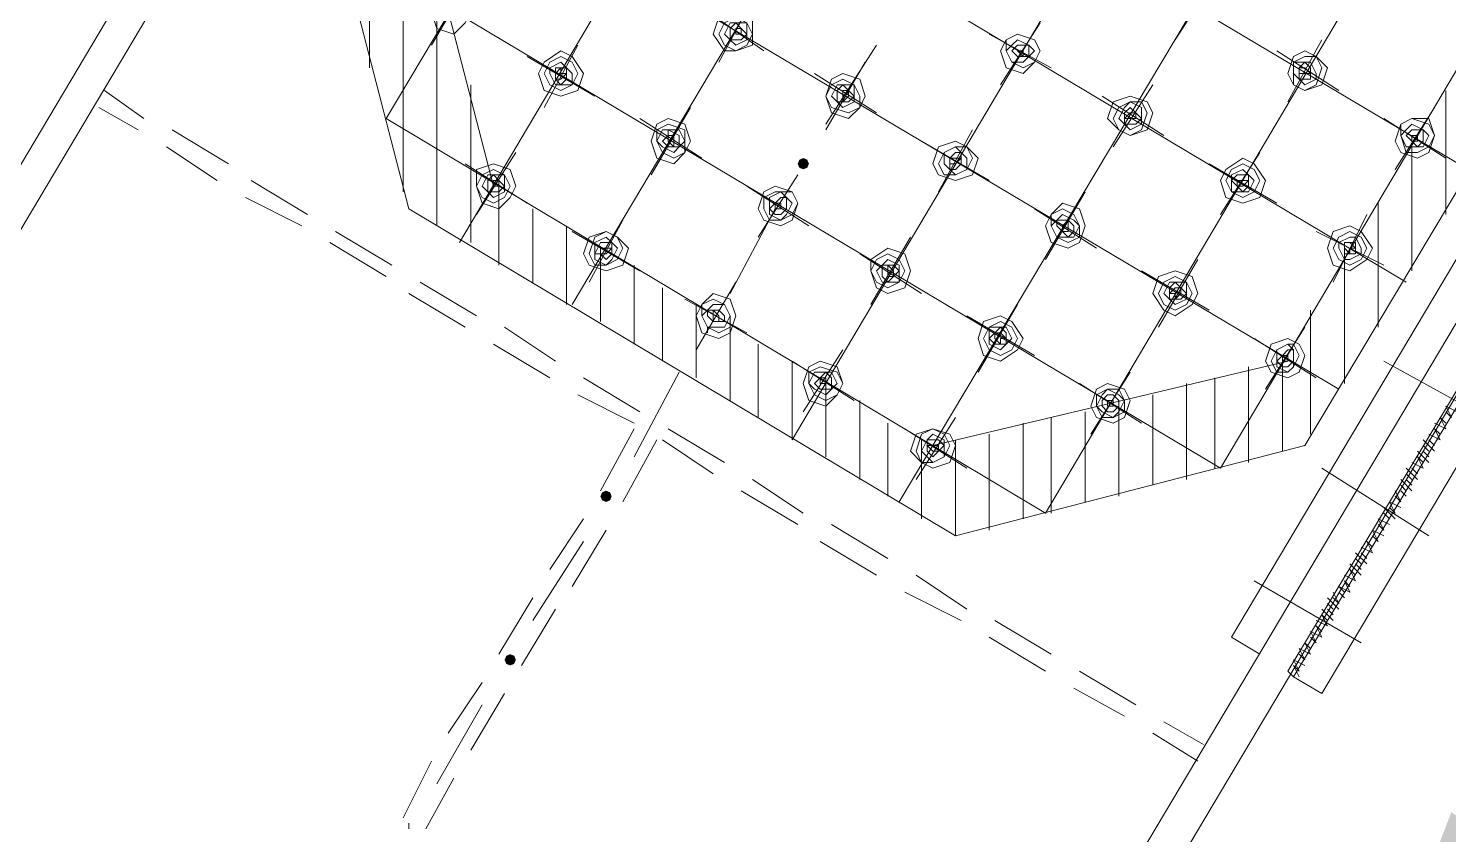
# Model space of a CAD drawing. Header units: millimetres. Extents: x 6 to 291, y 4 to 206.
# Drawn here: x 189.76 to 200.43, y 134.11 to 140.17 of the extents above; entities that cross this region are included whole.
import ezdxf

# ---------------------------------------------------------------- set-up
doc = ezdxf.new("R2010")
doc.units = ezdxf.units.MM
doc.layers.add('C00-00-00', color=7, linetype='Continuous')

msp = doc.modelspace()

# ---------------------------------------------------------------- hatches: boundary and pattern name
at = {"layer": 'C00-00-00'}
h = msp.add_hatch(color=256, dxfattribs=at)
h.dxf.hatch_style = 2
h.paths.add_polyline_path([(195.580003, 139.192004), (195.550105, 139.179568), (195.53767, 139.14967), (195.550105, 139.119772), (195.580003, 139.107337), (195.609901, 139.119772), (195.622337, 139.14967), (195.609901, 139.179568)])
h = msp.add_hatch(color=256, dxfattribs=at)
h.dxf.hatch_style = 2
h.paths.add_polyline_path([(195.580003, 139.192004), (195.550105, 139.179568), (195.53767, 139.14967), (195.550105, 139.119772), (195.580003, 139.107337), (195.609901, 139.119772), (195.622337, 139.14967), (195.609901, 139.179568)])
h = msp.add_hatch(color=256, dxfattribs=at)
h.dxf.hatch_style = 2
h.paths.add_polyline_path([(194.098327, 136.694336), (194.068429, 136.681901), (194.055994, 136.652003), (194.068429, 136.622105), (194.098327, 136.609669), (194.128225, 136.622105), (194.14066, 136.652003), (194.128225, 136.681901)])
h = msp.add_hatch(color=256, dxfattribs=at)
h.dxf.hatch_style = 2
h.paths.add_polyline_path([(194.098327, 136.694336), (194.068429, 136.681901), (194.055994, 136.652003), (194.068429, 136.622105), (194.098327, 136.609669), (194.128225, 136.622105), (194.14066, 136.652003), (194.128225, 136.681901)])
h = msp.add_hatch(color=256, dxfattribs=at)
h.dxf.hatch_style = 2
h.paths.add_polyline_path([(193.378668, 135.466666), (193.34877, 135.45423), (193.336335, 135.424332), (193.34877, 135.394434), (193.378668, 135.381999), (193.408566, 135.394434), (193.421001, 135.424332), (193.408566, 135.45423)])
h = msp.add_hatch(color=256, dxfattribs=at)
h.dxf.hatch_style = 2
h.paths.add_polyline_path([(193.378668, 135.466666), (193.34877, 135.45423), (193.336335, 135.424332), (193.34877, 135.394434), (193.378668, 135.381999), (193.408566, 135.394434), (193.421001, 135.424332), (193.408566, 135.45423)])
h = msp.add_hatch(color=256, dxfattribs=at)
h.dxf.hatch_style = 2
h.paths.add_polyline_path([(200.448327, 134.281338), (200.617664, 134.154336), (200.236663, 133.731001)])

# ---------------------------------------------------------------- linework, layer by layer
at = {"layer": 'C00-00-00', "lineweight": 15}
for points in [[(198.458671, 149.56367), (192.447329, 139.488336)], [(199.474662, 149.479002), (192.997667, 138.557006)], [(200.321332, 148.971002), (193.844337, 138.091337)], [(201.972329, 147.997337), (195.495335, 137.075338)], [(202.818999, 147.531668), (196.299662, 136.609669)], [(203.369337, 146.600338), (197.400338, 136.525)], [(203.707996, 145.288003), (198.712661, 136.863666)], [(200.575338, 139.107336), (193.167004, 143.510002)], [(200.109669, 138.260666), (192.658993, 142.705671)], [(199.601673, 137.456338), (192.19334, 141.859001)], [(198.712661, 136.863666), (192.108671, 140.800668)], [(197.400338, 136.525), (192.447329, 139.488336)]]:
    msp.add_lwpolyline(points, dxfattribs=at)
at = {"layer": 'C00-00-00', "lineweight": 5}
for points in [[(194.225338, 146.261667), (145.584331, 64.473665)], [(204.89334, 145.838336), (198.797329, 135.593669)], [(193.505663, 145.542004), (145.372667, 64.600675)], [(205.570672, 145.415001), (199.474662, 135.170334)], [(203.877333, 144.61067), (199.347667, 137.033004)], [(192.57434, 138.937999), (192.57434, 142.536338)], [(192.320335, 139.869337), (192.320335, 142.112999)], [(193.251673, 138.980333), (192.57434, 141.605003)], [(192.616667, 138.811004), (191.939334, 141.435666)], [(202.480341, 141.308671), (153.839334, 59.562999)], [(192.82833, 138.684001), (192.82833, 140.715999)], [(193.082336, 140.54667), (192.786004, 140.038666)], [(198.670335, 140.54667), (198.374003, 140.081001)], [(202.226335, 140.335006), (154.09334, 59.436004)], [(195.283671, 139.996332), (194.860328, 140.292672)], [(195.199003, 140.377333), (194.944997, 139.911672)], [(202.226335, 140.335006), (199.220672, 135.339672), (199.262999, 135.297337)], [(199.262999, 135.297337), (202.311004, 140.335006)], [(197.357996, 140.208004), (197.061663, 139.742334)], [(197.442664, 139.869337), (196.976995, 140.123335)], [(199.474662, 140.081001), (199.220672, 139.615339)], [(193.886663, 140.038666), (193.632674, 139.573005)], [(195.74934, 139.446002), (196.130341, 140.038666)], [(195.74934, 139.446002), (196.130341, 140.038666)], [(199.601673, 139.7), (199.136004, 139.996332)], [(194.013674, 139.657666), (193.505663, 139.954006)], [(196.045672, 139.911672), (195.74934, 139.403668)], [(196.130341, 139.530671), (195.664672, 139.827003)], [(190.626995, 139.488336), (190.330663, 139.7)], [(193.082336, 138.557006), (193.082336, 139.742334)], [(198.289334, 139.361333), (197.823665, 139.657666)], [(198.204665, 139.742334), (197.908333, 139.276673)], [(200.406001, 138.768669), (200.406001, 139.7)], [(190.584669, 139.403668), (190.288337, 139.573005)], [(194.733333, 139.573005), (194.437001, 139.065001)], [(200.321332, 139.573005), (200.025, 139.107336)], [(194.818002, 139.192004), (194.352333, 139.488336)], [(200.406001, 139.192004), (199.940331, 139.488336)], [(191.262001, 139.14967), (190.838674, 139.403668)], [(196.85, 139.403668), (196.595994, 138.937999)], [(191.177333, 139.022667), (190.796332, 139.276673)], [(193.420994, 139.234339), (193.124662, 138.768669)], [(196.976995, 139.022667), (196.468999, 139.318999)], [(199.008993, 139.234339), (198.712661, 138.768669)], [(200.151995, 138.345334), (200.151995, 139.276673)], [(193.505663, 138.853338), (193.039994, 139.14967)], [(199.136004, 138.853338), (198.627992, 139.14967)], [(191.854665, 138.768669), (191.431339, 139.022667)], [(195.537661, 139.065001), (195.241329, 138.599332)], [(193.293999, 138.387669), (193.293999, 138.980333)], [(195.622329, 138.684001), (195.15666, 138.980333)], [(197.69667, 138.937999), (197.400338, 138.430003)], [(191.812339, 138.684001), (191.388996, 138.895672)], [(196.723005, 136.355671), (192.616667, 138.811004)], [(193.548005, 138.260666), (193.548005, 138.811004)], [(195.029665, 138.176005), (195.36834, 138.811004)], [(195.029665, 138.176005), (195.36834, 138.811004)], [(197.781339, 138.514672), (197.315669, 138.811004)], [(199.898005, 137.922), (199.898005, 138.853338)], [(193.801995, 138.091337), (193.801995, 138.684001)], [(194.225338, 138.726335), (193.971332, 138.260666)], [(199.813337, 138.768669), (199.559331, 138.260666)], [(192.489672, 138.387669), (192.066329, 138.641666)], [(194.352333, 138.345334), (193.844337, 138.641666)], [(196.384331, 138.599332), (196.087999, 138.091337)], [(199.940331, 138.387669), (199.432336, 138.641666)], [(192.447329, 138.303), (192.024003, 138.557006)], [(194.056001, 137.964334), (194.056001, 138.514672)], [(196.468999, 138.176005), (196.00333, 138.472337)], [(199.643999, 137.498673), (199.643999, 138.472337)], [(194.310006, 137.795005), (194.310006, 138.387669)], [(198.54334, 138.430003), (198.247008, 137.922)], [(193.124662, 138.006668), (192.701335, 138.260666)], [(195.072008, 138.260666), (194.77566, 137.75267)], [(198.627992, 138.049002), (198.119997, 138.345334)], [(193.039994, 137.922), (192.616667, 138.176005)], [(194.52167, 137.668002), (194.52167, 138.21834)], [(195.15666, 137.879665), (194.691007, 138.133671)], [(194.77566, 137.540999), (194.77566, 138.091337)], [(197.188674, 138.091337), (196.892326, 137.583333)], [(199.389994, 137.117672), (199.389994, 138.049002)], [(197.315669, 137.710336), (196.807674, 138.006668)], [(193.717326, 137.668002), (193.336326, 137.922)], [(194.860328, 137.879665), (194.860328, 137.922)], [(194.860328, 137.879665), (194.860328, 137.922)], [(195.029665, 137.37167), (195.029665, 137.922)], [(199.432336, 137.540999), (198.966667, 137.837339)], [(199.347667, 137.922), (199.051335, 137.456338)], [(193.675, 137.540999), (193.251673, 137.795005)], [(195.241329, 137.244667), (195.241329, 137.795005)], [(195.876335, 137.75267), (195.580003, 137.287001)], [(195.961004, 137.37167), (195.495335, 137.668002)], [(195.495335, 137.075338), (195.495335, 137.668002)], [(199.220672, 137.668002), (196.553668, 137.033004)], [(198.92434, 136.906001), (198.92434, 137.625668)], [(199.17833, 136.990669), (199.17833, 137.668002)], [(199.940331, 137.668002), (200.787001, 137.202333)], [(194.352333, 137.287001), (193.929006, 137.540999)], [(194.310006, 136.948335), (194.648665, 137.583333)], [(194.310006, 136.948335), (194.648665, 137.583333)], [(198.035328, 137.583333), (197.738996, 137.117672)], [(198.670335, 136.863666), (198.670335, 137.540999)], [(194.310006, 137.202333), (193.886663, 137.414004)], [(195.74934, 136.948335), (195.74934, 137.498673)], [(198.119997, 137.202333), (197.654328, 137.498673)], [(198.204665, 136.736672), (198.204665, 137.414004)], [(198.458671, 136.779006), (198.458671, 137.498673)], [(196.00333, 136.779006), (196.00333, 137.37167)], [(197.95066, 136.652003), (197.95066, 137.37167)], [(200.490669, 137.287001), (200.406001, 137.329336)], [(200.448327, 137.244667), (200.406001, 137.329336)], [(196.214994, 136.652003), (196.214994, 137.202333)], [(196.723005, 137.244667), (196.426673, 136.779006)], [(197.231001, 136.482666), (197.231001, 137.202333)], [(197.442664, 136.525), (197.442664, 137.244667)], [(197.69667, 136.609669), (197.69667, 137.287001)], [(200.406001, 137.160006), (200.321332, 137.202333)], [(200.406001, 137.202333), (200.363674, 137.244667)], [(200.406001, 137.160006), (200.363674, 137.244667)], [(200.448327, 137.244667), (200.406001, 137.287001)], [(194.310006, 137.160006), (194.056001, 136.694337)], [(194.987339, 136.906001), (194.563996, 137.160006)], [(196.807674, 136.863666), (196.342004, 137.160006)], [(196.976995, 136.398005), (196.976995, 137.117672)], [(200.363674, 137.075338), (200.279006, 137.117672)], [(200.363674, 137.117672), (200.321332, 137.160006)], [(200.363674, 137.075338), (200.321332, 137.160006)], [(194.479328, 137.075338), (194.225338, 136.609669)], [(194.902671, 136.821332), (194.52167, 137.075338)], [(196.468999, 136.482666), (196.468999, 137.075338)], [(196.723005, 136.355671), (196.723005, 137.075338)], [(196.723005, 136.355671), (199.347667, 137.033004)], [(200.279006, 136.906001), (200.194337, 136.990669)], [(200.321332, 136.990669), (200.236663, 137.075338)], [(200.279006, 136.990669), (200.236663, 137.033004)], [(200.279006, 136.948335), (200.236663, 136.990669)], [(200.321332, 137.033004), (200.279006, 137.075338)], [(200.236663, 136.863666), (200.151995, 136.906001)], [(200.236663, 136.906001), (200.194337, 136.948335)], [(200.236663, 136.863666), (200.194337, 136.948335)], [(195.580003, 136.525), (195.199003, 136.779006)], [(199.474662, 136.863666), (200.279006, 136.355671)], [(200.151995, 136.694337), (200.067326, 136.779006)], [(200.194337, 136.779006), (200.109669, 136.863666)], [(200.151995, 136.779006), (200.109669, 136.821332)], [(200.151995, 136.736672), (200.109669, 136.779006)], [(200.194337, 136.821332), (200.151995, 136.863666)], [(195.537661, 136.440339), (195.114334, 136.694337)], [(200.067326, 136.609669), (200.025, 136.694337)], [(200.109669, 136.694337), (200.067326, 136.736672)], [(200.109669, 136.652003), (200.067326, 136.694337)], [(200.025, 136.482666), (199.940331, 136.567334)], [(200.067326, 136.567334), (199.982674, 136.609669)], [(200.025, 136.525), (199.982674, 136.609669)], [(200.025, 136.525), (199.982674, 136.567334)], [(200.067326, 136.609669), (200.025, 136.652003)], [(193.929006, 136.482666), (193.675, 136.101673)], [(199.982674, 136.440339), (199.898005, 136.482666)], [(199.940331, 136.398005), (199.898005, 136.482666)], [(199.982674, 136.482666), (199.940331, 136.525)], [(194.098327, 136.398005), (193.844337, 135.97467)], [(196.214994, 136.186333), (195.791667, 136.440339)], [(199.940331, 136.355671), (199.855663, 136.398005)], [(199.898005, 136.313336), (199.855663, 136.398005)], [(199.898005, 136.313336), (199.855663, 136.355671)], [(199.940331, 136.398005), (199.898005, 136.440339)], [(193.548005, 135.720672), (193.929006, 136.313336)], [(193.548005, 135.720672), (193.929006, 136.313336)], [(196.130341, 136.059339), (195.706998, 136.313336)], [(199.855663, 136.228668), (199.770994, 136.271002)], [(199.855663, 136.271002), (199.813337, 136.313336)], [(199.855663, 136.228668), (199.813337, 136.313336)], [(199.770994, 136.059339), (199.686326, 136.143999)], [(199.813337, 136.143999), (199.728668, 136.228668)], [(199.770994, 136.143999), (199.728668, 136.186333)], [(199.770994, 136.101673), (199.728668, 136.143999)], [(199.770994, 136.101673), (199.728668, 136.143999)], [(199.813337, 136.186333), (199.770994, 136.228668)], [(199.813337, 136.186333), (199.770994, 136.228668)], [(196.807674, 135.805333), (196.426673, 136.059339)], [(198.966667, 136.017004), (199.770994, 135.551335)], [(199.728668, 136.017004), (199.643999, 136.059339)], [(199.728668, 136.017004), (199.643999, 136.059339)], [(199.686326, 135.932336), (199.643999, 136.017004)], [(199.686326, 135.97467), (199.643999, 136.017004)], [(199.686326, 135.932336), (199.643999, 136.017004)], [(199.728668, 136.059339), (199.686326, 136.101673)], [(199.728668, 136.017004), (199.686326, 136.101673)], [(199.728668, 136.059339), (199.686326, 136.101673)], [(196.765331, 135.720672), (196.342004, 135.932336)], [(199.601673, 135.847667), (199.559331, 135.932336)], [(199.643999, 135.932336), (199.601673, 135.97467)], [(199.686326, 135.932336), (199.601673, 135.97467)], [(199.643999, 135.932336), (199.601673, 135.97467)], [(199.643999, 135.890001), (199.601673, 135.932336)], [(193.548005, 135.890001), (193.293999, 135.466666)], [(193.717326, 135.805333), (193.463337, 135.382006)], [(199.559331, 135.720672), (199.474662, 135.805333)], [(199.559331, 135.720672), (199.474662, 135.805333)], [(199.601673, 135.805333), (199.517004, 135.890001)], [(199.559331, 135.805333), (199.517004, 135.847667)], [(199.559331, 135.805333), (199.517004, 135.847667)], [(199.559331, 135.762999), (199.517004, 135.805333)], [(199.601673, 135.847667), (199.559331, 135.890001)], [(199.601673, 135.847667), (199.559331, 135.890001)], [(197.442664, 135.466666), (197.019337, 135.720672)], [(199.517004, 135.678338), (199.432336, 135.720672)], [(199.517004, 135.678338), (199.474662, 135.762999)], [(199.517004, 135.720672), (199.474662, 135.762999)], [(199.517004, 135.678338), (199.474662, 135.762999)], [(197.400338, 135.339672), (196.976995, 135.593669)], [(199.008993, 135.466666), (198.797329, 135.593669)], [(199.432336, 135.551335), (199.389994, 135.636004)], [(199.474662, 135.593669), (199.389994, 135.636004)], [(199.432336, 135.551335), (199.389994, 135.636004)], [(199.432336, 135.551335), (199.389994, 135.593669)], [(199.474662, 135.593669), (199.432336, 135.678338)], [(199.474662, 135.636004), (199.432336, 135.678338)], [(199.474662, 135.636004), (199.432336, 135.678338)], [(199.389994, 135.466666), (199.305341, 135.509001)], [(199.347667, 135.424332), (199.305341, 135.509001)], [(199.389994, 135.466666), (199.305341, 135.509001)], [(199.389994, 135.509001), (199.347667, 135.551335)], [(199.389994, 135.466666), (199.347667, 135.551335)], [(199.389994, 135.509001), (199.347667, 135.551335)], [(199.305341, 135.339672), (199.262999, 135.424332)], [(199.347667, 135.382006), (199.262999, 135.424332)], [(199.305341, 135.339672), (199.262999, 135.424332)], [(199.305341, 135.339672), (199.262999, 135.382006)], [(199.305341, 135.297337), (199.262999, 135.382006)], [(199.347667, 135.424332), (199.305341, 135.466666)], [(199.347667, 135.424332), (199.305341, 135.466666)], [(198.077671, 135.085666), (197.654328, 135.339672)], [(199.262999, 135.297337), (199.474662, 135.170334)], [(193.167004, 135.255003), (192.912999, 134.874002)], [(193.336326, 135.170334), (193.082336, 134.747)], [(197.993002, 135.001005), (197.612001, 135.212669)], [(192.82833, 134.493002), (193.167004, 135.085666)], [(192.82833, 134.493002), (193.167004, 135.085666)], [(198.585666, 134.789334), (198.289334, 134.958671)], [(198.54334, 134.662339), (198.204665, 134.874002)], [(192.786004, 134.662339), (192.57434, 134.239004)], [(192.955341, 134.535336), (192.743661, 134.154336)], [(192.616667, 134.154336), (192.616667, 134.19667)], [(192.616667, 134.154336), (192.616667, 134.19667)]]:
    msp.add_lwpolyline(points, dxfattribs=at)
for points in [[(192.786004, 140.292672), (192.828337, 140.165672), (192.955337, 140.123339), (193.040004, 140.208005), (193.082337, 140.292672), (193.040004, 140.419672), (192.913004, 140.462005), (192.828337, 140.419672)], [(194.902671, 140.123335), (194.987337, 139.996335), (195.072004, 139.996335), (195.199004, 140.038668), (195.199004, 140.165668), (195.199004, 140.250335), (195.072004, 140.292668), (194.945004, 140.250335)], [(194.944997, 140.123335), (194.98733, 140.038668), (195.071997, 139.996335), (195.156663, 140.038668), (195.198997, 140.123335), (195.156663, 140.208001), (195.071997, 140.250335), (194.98733, 140.208001)], [(194.987339, 140.123335), (195.029672, 140.081001), (195.072006, 140.038668), (195.156672, 140.081001), (195.156672, 140.123335), (195.156672, 140.208001), (195.072006, 140.208001), (195.029672, 140.208001)], [(195.029665, 140.123335), (195.029665, 140.081001), (195.071999, 140.081001), (195.114332, 140.081001), (195.156665, 140.123335), (195.114332, 140.165668), (195.071999, 140.208001), (195.029665, 140.165668)], [(195.072008, 140.123335), (195.114341, 140.123335), (195.114341, 140.165668), (195.072008, 140.165668)], [(197.061663, 139.996332), (197.103997, 139.869332), (197.230997, 139.826999), (197.315663, 139.911665), (197.357997, 139.996332), (197.315663, 140.080999), (197.188663, 140.123332), (197.103997, 140.080999)], [(197.104006, 139.996332), (197.146339, 139.911665), (197.231006, 139.869332), (197.315672, 139.911665), (197.358006, 139.996332), (197.315672, 140.080999), (197.188672, 140.123332), (197.104006, 140.080999)], [(197.104006, 139.996332), (197.146339, 139.911665), (197.231006, 139.911665), (197.273339, 139.953999), (197.315672, 139.996332), (197.273339, 140.038665), (197.188672, 140.080999), (197.146339, 140.038665)], [(193.590331, 139.827003), (193.632665, 139.700003), (193.759665, 139.657669), (193.886665, 139.700003), (193.928998, 139.827003), (193.844331, 139.954003), (193.759665, 139.996336), (193.632665, 139.911669)], [(197.146332, 139.996332), (197.188665, 139.953999), (197.230999, 139.953999), (197.273332, 139.953999), (197.273332, 139.996332), (197.273332, 140.038665), (197.188665, 140.038665)], [(197.188674, 139.996332), (197.231008, 139.953999), (197.231008, 139.996332)], [(199.220672, 139.827003), (199.263006, 139.742336), (199.347672, 139.700003), (199.474672, 139.742336), (199.517006, 139.869336), (199.432339, 139.954003), (199.347672, 139.996336), (199.263006, 139.954003)], [(193.632674, 139.827003), (193.675007, 139.742336), (193.759674, 139.700003), (193.84434, 139.742336), (193.886674, 139.827003), (193.84434, 139.911669), (193.759674, 139.954003), (193.675007, 139.911669)], [(193.675, 139.827003), (193.717333, 139.742336), (193.759667, 139.742336), (193.844333, 139.742336), (193.844333, 139.827003), (193.802, 139.869336), (193.759667, 139.911669), (193.675, 139.869336)], [(193.717326, 139.827003), (193.717326, 139.784669), (193.75966, 139.784669), (193.801993, 139.827003), (193.75966, 139.827003), (193.75966, 139.869336)], [(193.717326, 139.827003), (193.717326, 139.784669), (193.75966, 139.742336), (193.801993, 139.784669), (193.801993, 139.827003), (193.801993, 139.869336), (193.75966, 139.869336), (193.717326, 139.869336)], [(199.262999, 139.827003), (199.262999, 139.742336), (199.347665, 139.700003), (199.432332, 139.742336), (199.474665, 139.869336), (199.432332, 139.954003), (199.347665, 139.954003), (199.262999, 139.911669)], [(199.262999, 139.827003), (199.305332, 139.784669), (199.347665, 139.742336), (199.432332, 139.784669), (199.432332, 139.827003), (199.389999, 139.911669), (199.347665, 139.911669), (199.262999, 139.911669)], [(199.305341, 139.827003), (199.305341, 139.784669), (199.347674, 139.784669), (199.390008, 139.784669), (199.390008, 139.827003), (199.390008, 139.869336), (199.347674, 139.911669), (199.305341, 139.869336)], [(199.305341, 139.827003), (199.347674, 139.827003), (199.390008, 139.827003), (199.347674, 139.869336), (199.305341, 139.869336)], [(195.74934, 139.657666), (195.791674, 139.530666), (195.918674, 139.488332), (196.00334, 139.572999), (196.045674, 139.657666), (196.00334, 139.784666), (195.87634, 139.826999), (195.791674, 139.784666)], [(195.74934, 139.657666), (195.791674, 139.572999), (195.918674, 139.530666), (196.00334, 139.572999), (196.00334, 139.657666), (195.961007, 139.742332), (195.87634, 139.784666), (195.791674, 139.742332)], [(195.791667, 139.657666), (195.834, 139.615332), (195.876333, 139.572999), (195.961, 139.615332), (195.961, 139.657666), (195.961, 139.742332), (195.876333, 139.742332), (195.834, 139.742332)], [(195.833993, 139.657666), (195.833993, 139.615332), (195.876326, 139.615332), (195.91866, 139.615332), (195.960993, 139.657666), (195.91866, 139.699999), (195.876326, 139.742332), (195.833993, 139.699999)], [(195.876335, 139.657666), (195.876335, 139.615332), (195.918669, 139.657666), (195.918669, 139.699999), (195.876335, 139.699999)], [(197.866007, 139.488336), (197.950674, 139.40367), (198.03534, 139.361336), (198.16234, 139.40367), (198.204674, 139.53067), (198.16234, 139.615336), (198.03534, 139.65767), (197.90834, 139.615336)], [(197.908333, 139.488336), (197.950667, 139.40367), (198.035333, 139.361336), (198.12, 139.40367), (198.162333, 139.53067), (198.12, 139.615336), (198.035333, 139.615336), (197.950667, 139.573003)], [(197.95066, 139.488336), (197.992993, 139.446003), (198.035326, 139.40367), (198.119993, 139.446003), (198.119993, 139.53067), (198.119993, 139.573003), (198.035326, 139.615336), (197.992993, 139.573003)], [(197.993002, 139.488336), (197.993002, 139.446003), (198.077669, 139.446003), (198.120002, 139.488336), (198.077669, 139.53067), (198.035335, 139.573003), (197.993002, 139.53067)], [(194.437001, 139.318999), (194.479335, 139.191999), (194.606335, 139.149666), (194.691001, 139.234333), (194.733335, 139.318999), (194.691001, 139.445999), (194.564001, 139.488333), (194.479335, 139.445999)], [(194.479328, 139.318999), (194.521661, 139.234333), (194.606328, 139.191999), (194.690994, 139.234333), (194.690994, 139.318999), (194.690994, 139.403666), (194.563994, 139.445999), (194.479328, 139.403666)], [(197.993002, 139.488336), (198.035335, 139.488336), (198.077669, 139.488336), (198.077669, 139.53067), (198.035335, 139.53067)], [(200.025, 139.318999), (200.067333, 139.234333), (200.194333, 139.191999), (200.279, 139.234333), (200.321333, 139.361333), (200.279, 139.488333), (200.152, 139.488333), (200.067333, 139.445999)], [(200.067326, 139.361333), (200.10966, 139.234333), (200.194326, 139.234333), (200.278993, 139.276667), (200.321326, 139.361333), (200.278993, 139.446), (200.151993, 139.488333), (200.067326, 139.446)], [(200.067326, 139.361333), (200.10966, 139.276667), (200.194326, 139.276667), (200.23666, 139.276667), (200.278993, 139.361333), (200.23666, 139.403667), (200.151993, 139.446), (200.10966, 139.403667)], [(194.479328, 139.318999), (194.521661, 139.276666), (194.606328, 139.234333), (194.648661, 139.276666), (194.690994, 139.318999), (194.648661, 139.403666), (194.563994, 139.403666), (194.521661, 139.403666)], [(194.52167, 139.318999), (194.564003, 139.276666), (194.606337, 139.276666), (194.64867, 139.276666), (194.64867, 139.361333), (194.564003, 139.403666), (194.564003, 139.361333)], [(194.563996, 139.318999), (194.606329, 139.276666), (194.606329, 139.318999), (194.606329, 139.361333), (194.563996, 139.361333)], [(200.109669, 139.361333), (200.152002, 139.319), (200.194335, 139.276667), (200.236669, 139.319), (200.236669, 139.361333), (200.236669, 139.403667), (200.194335, 139.403667), (200.152002, 139.403667)], [(200.151995, 139.361333), (200.151995, 139.319), (200.194328, 139.319), (200.194328, 139.361333)], [(196.553668, 139.14967), (196.596001, 139.065004), (196.723001, 139.02267), (196.850001, 139.065004), (196.892335, 139.192004), (196.807668, 139.27667), (196.723001, 139.319004), (196.596001, 139.27667)], [(196.595994, 139.14967), (196.638328, 139.065004), (196.722994, 139.065004), (196.807661, 139.107337), (196.849994, 139.192004), (196.807661, 139.27667), (196.722994, 139.27667), (196.638328, 139.234337)], [(196.638337, 139.14967), (196.68067, 139.107337), (196.723003, 139.065004), (196.80767, 139.107337), (196.80767, 139.192004), (196.765337, 139.234337), (196.723003, 139.27667), (196.638337, 139.234337)], [(196.680663, 139.14967), (196.680663, 139.107337), (196.722996, 139.107337), (196.765329, 139.14967), (196.765329, 139.192004), (196.765329, 139.234337), (196.722996, 139.234337), (196.680663, 139.192004)], [(193.124662, 138.980333), (193.166996, 138.853333), (193.293996, 138.811), (193.378662, 138.895666), (193.420996, 138.980333), (193.378662, 139.107333), (193.251662, 139.149666), (193.124662, 139.107333)], [(196.680663, 139.14967), (196.722996, 139.14967), (196.765329, 139.192004), (196.722996, 139.192004), (196.680663, 139.192004)], [(198.712661, 139.022667), (198.754994, 138.895667), (198.881994, 138.853334), (199.008994, 138.895667), (199.051328, 139.022667), (198.966661, 139.149667), (198.881994, 139.192001), (198.754994, 139.107334)], [(198.755003, 139.022667), (198.797337, 138.938001), (198.882003, 138.895667), (198.96667, 138.938001), (199.009003, 139.022667), (198.96667, 139.107334), (198.882003, 139.149667), (198.797337, 139.107334)], [(193.124662, 138.980333), (193.166996, 138.895666), (193.251662, 138.853333), (193.336329, 138.895666), (193.378662, 138.980333), (193.336329, 139.065), (193.251662, 139.107333), (193.166996, 139.065)], [(193.167004, 138.980333), (193.209338, 138.938), (193.251671, 138.895666), (193.336338, 138.938), (193.336338, 138.980333), (193.336338, 139.065), (193.251671, 139.065), (193.209338, 139.065)], [(193.209331, 138.980333), (193.209331, 138.938), (193.251664, 138.938), (193.293997, 138.938), (193.336331, 138.980333), (193.293997, 139.022666), (193.251664, 139.065), (193.209331, 139.022666)], [(193.251673, 138.980333), (193.294006, 138.980333), (193.294006, 139.022666), (193.251673, 139.022666)], [(198.797329, 139.022667), (198.797329, 138.938001), (198.881996, 138.938001), (198.924329, 138.938001), (198.966663, 139.022667), (198.924329, 139.065001), (198.881996, 139.107334), (198.797329, 139.065001)], [(198.797329, 139.022667), (198.839663, 138.980334), (198.881996, 138.938001), (198.924329, 138.980334), (198.924329, 139.022667), (198.924329, 139.065001), (198.881996, 139.065001), (198.839663, 139.065001)], [(198.839672, 139.022667), (198.839672, 138.980334), (198.882005, 138.980334), (198.924339, 139.022667), (198.882005, 139.022667)], [(195.241329, 138.811004), (195.283662, 138.726337), (195.410662, 138.684004), (195.495329, 138.726337), (195.537662, 138.853337), (195.495329, 138.938004), (195.368329, 138.980337), (195.283662, 138.938004)], [(195.283671, 138.811004), (195.326004, 138.726337), (195.410671, 138.726337), (195.495338, 138.76867), (195.537671, 138.853337), (195.495338, 138.938004), (195.368338, 138.938004), (195.283671, 138.89567)], [(195.325997, 138.811004), (195.325997, 138.76867), (195.410664, 138.726337), (195.452997, 138.76867), (195.495331, 138.853337), (195.452997, 138.89567), (195.410664, 138.938004), (195.325997, 138.89567)], [(195.325997, 138.811004), (195.368331, 138.76867), (195.410664, 138.76867), (195.452997, 138.811004), (195.452997, 138.853337), (195.452997, 138.89567), (195.410664, 138.89567), (195.368331, 138.853337)], [(195.36834, 138.811004), (195.410673, 138.811004), (195.410673, 138.853337), (195.36834, 138.853337)], [(197.400338, 138.684001), (197.442671, 138.557001), (197.569671, 138.514668), (197.654338, 138.557001), (197.696671, 138.684001), (197.654338, 138.811001), (197.527338, 138.853334), (197.442671, 138.768668)], [(197.442664, 138.684001), (197.484997, 138.599334), (197.569664, 138.557001), (197.654331, 138.599334), (197.654331, 138.684001), (197.611997, 138.768668), (197.527331, 138.811001), (197.442664, 138.768668)], [(197.442664, 138.684001), (197.484997, 138.599334), (197.569664, 138.599334), (197.611997, 138.599334), (197.654331, 138.684001), (197.611997, 138.726334), (197.527331, 138.768668), (197.484997, 138.726334)], [(197.485006, 138.684001), (197.52734, 138.641668), (197.569673, 138.599334), (197.612006, 138.641668), (197.612006, 138.684001), (197.569673, 138.726334), (197.52734, 138.726334), (197.485006, 138.726334)], [(197.527333, 138.684001), (197.527333, 138.641668), (197.569666, 138.641668), (197.569666, 138.684001), (197.569666, 138.726334)], [(199.517004, 138.514672), (199.559338, 138.387672), (199.686338, 138.345338), (199.813338, 138.430005), (199.855671, 138.514672), (199.771004, 138.641672), (199.686338, 138.684005), (199.559338, 138.641672)], [(193.929006, 138.472337), (193.971339, 138.387671), (194.098339, 138.345337), (194.225339, 138.387671), (194.267672, 138.514671), (194.183006, 138.599337), (194.098339, 138.641671), (193.971339, 138.599337)], [(193.971332, 138.472337), (194.013665, 138.387671), (194.098332, 138.387671), (194.182999, 138.430004), (194.225332, 138.514671), (194.182999, 138.599337), (194.098332, 138.641671), (194.013665, 138.599337)], [(194.013674, 138.472337), (194.013674, 138.430004), (194.098341, 138.387671), (194.140674, 138.430004), (194.183008, 138.514671), (194.140674, 138.557004), (194.098341, 138.599337), (194.013674, 138.557004)], [(199.559331, 138.514672), (199.601664, 138.430005), (199.686331, 138.387672), (199.770997, 138.430005), (199.813331, 138.514672), (199.770997, 138.599338), (199.686331, 138.641672), (199.601664, 138.599338)], [(199.601673, 138.514672), (199.644006, 138.430005), (199.68634, 138.430005), (199.771006, 138.472338), (199.771006, 138.514672), (199.728673, 138.599338), (199.68634, 138.599338), (199.601673, 138.557005)], [(194.013674, 138.472337), (194.056008, 138.472337), (194.098341, 138.430004), (194.140674, 138.472337), (194.140674, 138.514671), (194.140674, 138.557004), (194.056008, 138.557004)], [(194.056001, 138.514672), (194.056001, 138.472338), (194.098334, 138.472338), (194.140667, 138.514672), (194.098334, 138.514672)], [(196.087999, 138.345334), (196.130332, 138.218334), (196.214999, 138.176001), (196.341999, 138.218334), (196.384332, 138.345334), (196.341999, 138.472334), (196.214999, 138.514668), (196.087999, 138.430001)], [(196.087999, 138.345334), (196.130332, 138.260668), (196.214999, 138.218334), (196.299665, 138.260668), (196.341999, 138.345334), (196.299665, 138.430001), (196.214999, 138.472334), (196.130332, 138.430001)], [(199.643999, 138.514672), (199.686333, 138.472338), (199.686333, 138.514672), (199.728666, 138.514672), (199.686333, 138.557005), (199.643999, 138.557005)], [(199.643999, 138.514672), (199.643999, 138.472338), (199.686333, 138.472338), (199.728666, 138.472338), (199.728666, 138.514672), (199.728666, 138.557005), (199.643999, 138.557005)], [(196.130341, 138.345334), (196.172674, 138.260668), (196.215008, 138.260668), (196.299674, 138.260668), (196.299674, 138.345334), (196.299674, 138.387668), (196.215008, 138.430001), (196.172674, 138.387668)], [(196.172667, 138.345334), (196.172667, 138.303001), (196.215001, 138.260668), (196.257334, 138.303001), (196.299667, 138.345334), (196.257334, 138.387668), (196.215001, 138.387668), (196.172667, 138.387668)], [(196.214994, 138.345334), (196.214994, 138.303001), (196.257327, 138.303001), (196.257327, 138.345334), (196.214994, 138.387668)], [(198.204665, 138.176005), (198.289332, 138.049005), (198.373999, 138.006672), (198.500999, 138.091339), (198.543332, 138.176005), (198.500999, 138.303005), (198.373999, 138.345339), (198.246999, 138.303005)], [(198.247008, 138.176005), (198.289341, 138.091339), (198.374008, 138.049005), (198.458674, 138.091339), (198.501008, 138.176005), (198.458674, 138.260672), (198.374008, 138.303005), (198.289341, 138.260672)], [(198.289334, 138.176005), (198.331667, 138.133672), (198.374001, 138.091339), (198.458667, 138.133672), (198.458667, 138.176005), (198.458667, 138.260672), (198.374001, 138.260672), (198.331667, 138.260672)], [(198.33166, 138.176005), (198.33166, 138.133672), (198.373994, 138.133672), (198.416327, 138.133672), (198.45866, 138.176005), (198.416327, 138.218339), (198.373994, 138.260672), (198.33166, 138.218339)], [(194.77566, 138.006668), (194.817993, 137.879668), (194.944993, 137.837335), (195.02966, 137.879668), (195.071993, 138.006668), (195.02966, 138.133668), (194.90266, 138.176001), (194.817993, 138.091335)], [(198.33166, 138.176005), (198.373994, 138.176005), (198.373994, 138.133672), (198.416327, 138.176005), (198.416327, 138.218339), (198.373994, 138.218339)], [(194.818002, 138.006668), (194.860335, 137.922001), (194.945002, 137.879668), (195.029669, 137.922001), (195.029669, 138.006668), (194.987335, 138.091335), (194.902669, 138.133668), (194.818002, 138.091335)], [(194.818002, 138.006668), (194.860335, 137.922001), (194.945002, 137.922001), (194.987335, 137.922001), (195.029669, 138.006668), (194.987335, 138.091335), (194.902669, 138.091335), (194.860335, 138.049001)], [(194.860328, 138.006668), (194.902661, 137.964335), (194.987328, 137.964335), (194.987328, 138.006668), (194.944995, 138.049001), (194.902661, 138.049001), (194.860328, 138.049001)], [(194.902671, 138.006668), (194.902671, 137.964335), (194.945004, 137.964335), (194.945004, 138.006668), (194.902671, 138.049001)], [(196.892326, 137.837339), (196.93466, 137.710339), (197.06166, 137.668006), (197.18866, 137.752672), (197.230993, 137.837339), (197.146326, 137.964339), (197.06166, 138.006672), (196.93466, 137.964339)], [(196.934669, 137.837339), (196.977002, 137.752672), (197.061669, 137.710339), (197.146335, 137.752672), (197.188669, 137.837339), (197.146335, 137.922006), (197.061669, 137.964339), (196.977002, 137.922006)], [(196.976995, 137.837339), (196.976995, 137.795006), (197.061661, 137.752672), (197.103995, 137.795006), (197.146328, 137.837339), (197.103995, 137.922006), (197.061661, 137.922006), (196.976995, 137.922006)], [(196.976995, 137.837339), (197.019328, 137.795006), (197.061661, 137.795006), (197.103995, 137.795006), (197.103995, 137.837339), (197.103995, 137.879672), (197.061661, 137.922006), (197.019328, 137.879672)], [(197.019337, 137.837339), (197.061671, 137.795006), (197.061671, 137.837339), (197.104004, 137.837339), (197.061671, 137.879672), (197.019337, 137.879672)], [(199.051335, 137.668002), (199.093669, 137.583335), (199.220669, 137.541002), (199.305335, 137.583335), (199.347669, 137.710335), (199.305335, 137.795002), (199.220669, 137.837335), (199.093669, 137.795002)], [(199.093661, 137.668002), (199.135995, 137.583335), (199.220661, 137.583335), (199.262995, 137.625669), (199.305328, 137.710335), (199.262995, 137.795002), (199.220661, 137.795002), (199.135995, 137.752669)], [(199.136004, 137.668002), (199.136004, 137.625669), (199.220671, 137.583335), (199.263004, 137.625669), (199.263004, 137.710335), (199.263004, 137.752669), (199.220671, 137.795002), (199.136004, 137.752669)], [(199.136004, 137.668002), (199.178337, 137.625669), (199.220671, 137.625669), (199.263004, 137.668002), (199.263004, 137.710335), (199.263004, 137.752669), (199.220671, 137.752669), (199.178337, 137.710335)], [(195.580003, 137.498673), (195.622337, 137.371673), (195.749337, 137.329339), (195.834003, 137.414006), (195.876337, 137.498673), (195.834003, 137.625673), (195.707003, 137.668006), (195.622337, 137.625673)], [(195.622329, 137.498673), (195.664663, 137.414006), (195.749329, 137.371673), (195.833996, 137.414006), (195.876329, 137.498673), (195.833996, 137.583339), (195.706996, 137.625673), (195.622329, 137.583339)], [(199.17833, 137.668002), (199.220663, 137.668002), (199.220663, 137.710335), (199.17833, 137.710335)], [(195.622329, 137.498673), (195.664663, 137.456339), (195.749329, 137.414006), (195.791663, 137.456339), (195.833996, 137.498673), (195.791663, 137.583339), (195.706996, 137.583339), (195.664663, 137.583339)], [(195.664672, 137.498673), (195.707005, 137.456339), (195.749339, 137.456339), (195.791672, 137.456339), (195.791672, 137.498673), (195.791672, 137.541006), (195.749339, 137.583339), (195.707005, 137.541006)], [(195.706998, 137.498673), (195.749331, 137.498673), (195.749331, 137.541006), (195.706998, 137.541006)], [(197.738996, 137.329336), (197.781329, 137.244669), (197.908329, 137.202336), (197.992996, 137.244669), (198.035329, 137.371669), (197.992996, 137.456336), (197.865996, 137.498669), (197.781329, 137.456336)], [(197.781339, 137.329336), (197.823672, 137.287002), (197.908339, 137.244669), (197.950672, 137.287002), (197.993005, 137.371669), (197.950672, 137.414002), (197.866005, 137.456336), (197.823672, 137.414002)], [(197.781339, 137.329336), (197.823672, 137.244669), (197.908339, 137.244669), (197.993005, 137.287002), (197.993005, 137.371669), (197.950672, 137.456336), (197.866005, 137.456336), (197.781339, 137.414002)], [(197.823665, 137.329336), (197.865998, 137.287002), (197.908331, 137.287002), (197.950665, 137.329336), (197.950665, 137.371669), (197.908331, 137.414002), (197.865998, 137.414002), (197.823665, 137.371669)], [(197.866007, 137.329336), (197.90834, 137.329336), (197.90834, 137.371669), (197.866007, 137.371669)], [(196.384331, 136.990669), (196.468997, 136.906002), (196.553664, 136.863669), (196.680664, 136.906002), (196.722997, 137.033002), (196.680664, 137.117669), (196.553664, 137.160002), (196.426664, 137.117669)], [(196.426673, 136.990669), (196.469006, 136.906002), (196.553673, 136.906002), (196.63834, 136.948336), (196.680673, 137.033002), (196.63834, 137.117669), (196.553673, 137.160002), (196.469006, 137.117669)], [(196.468999, 136.990669), (196.511333, 136.948336), (196.553666, 136.906002), (196.638333, 136.948336), (196.638333, 137.033002), (196.638333, 137.075336), (196.553666, 137.117669), (196.511333, 137.075336)], [(196.511326, 137.033004), (196.511326, 136.99067), (196.553659, 136.948337), (196.595992, 136.99067), (196.638326, 137.033004), (196.595992, 137.075337), (196.511326, 137.075337)], [(196.511326, 137.033004), (196.553659, 136.99067), (196.595992, 136.99067), (196.595992, 137.033004), (196.553659, 137.033004)]]:
    msp.add_lwpolyline(points, close=True, dxfattribs=at)

doc.saveas('drawing.dxf')
